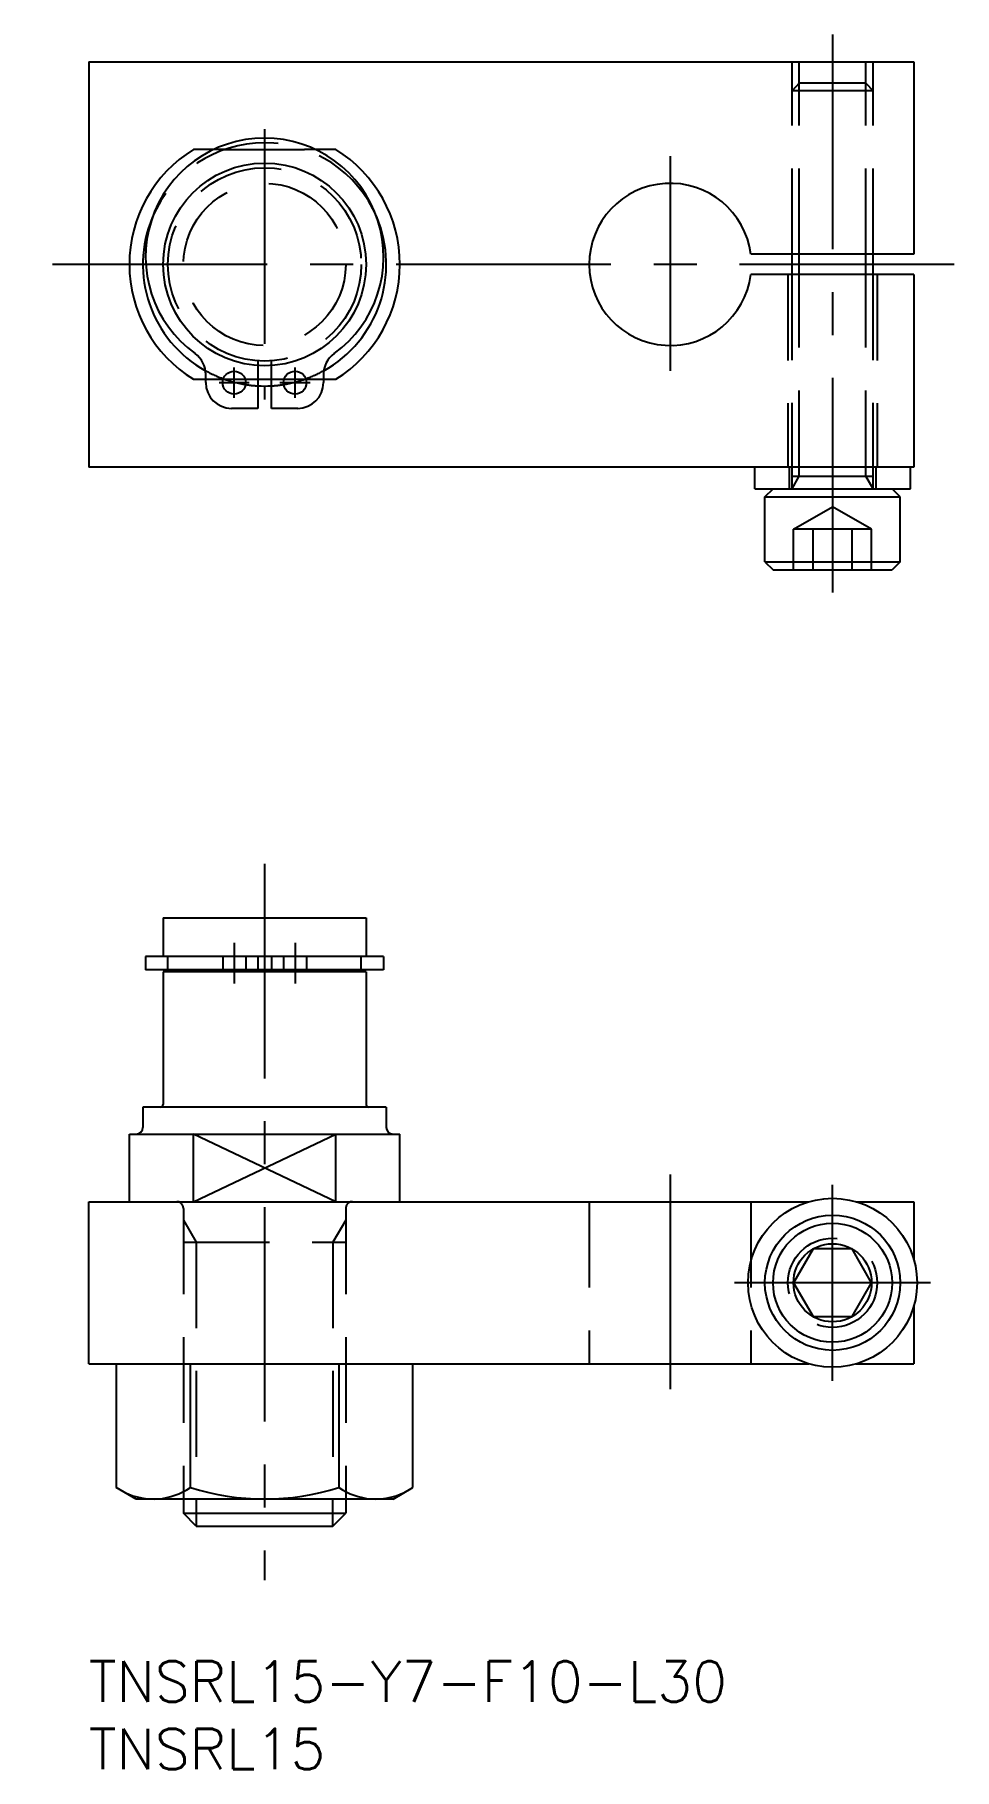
# Model space of a CAD drawing. Extents: x -4 to 64, y -8 to 120.
import ezdxf

# ---------------------------------------------------------------- set-up
doc = ezdxf.new("R2010")
doc.units = 0
doc.header["$LTSCALE"] = 0.5
doc.linetypes.add('CENTER', pattern=[50.8, 31.75, -6.35, 6.35, -6.35])
doc.linetypes.add('DASHED', pattern=[19.05, 12.7, -6.35])
for name, color, linetype in [('MSM_CENTER', 1, 'CENTER'), ('MSM_CONTINUOUS', 7, 'CONTINUOUS'), ('MSM_DASHED', 4, 'DASHED'), ('MSM_NARROW', 5, 'CONTINUOUS'), ('MSM_PART_NUMBER', 7, 'CONTINUOUS')]:
    doc.layers.add(name, color=color, linetype=linetype)
doc.styles.get("Standard").update_dxf_attribs({"font": 'txt.shx', "height": 3, "bigfont": 'bigfont.shx'})

# ---------------------------------------------------------------- blocks, each defined once
blk = doc.blocks.new('*U11')
at = {"layer": 'MSM_PART_NUMBER'}
blk.add_text('TNSRL15-Y7-F10-L30', height=3, dxfattribs=at).set_placement((0, -3))
blk = doc.blocks.new('*U12')
at = {"layer": 'MSM_PART_NUMBER'}
blk.add_text('TNSRL15', height=3, dxfattribs=at).set_placement((0, -8))

msp = doc.modelspace()

# ---------------------------------------------------------------- linework, layer by layer
at = {"layer": 'MSM_CENTER'}
for p, q in [((55, 120.35), (55, 78.75)), ((13, 113.35), (13, 93.35)), ((43, 111.35), (43, 95.35)), ((64, 103.35), (-4, 103.35)), ((10.75, 93.48), (10.75, 95.71)), ((15.25, 93.48), (15.25, 95.71)), ((9.63, 94.6), (11.87, 94.6)), ((14.13, 94.6), (16.37, 94.6)), ((13, 59), (13, 6)), ((10.75, 53.15), (10.75, 50.15)), ((15.25, 53.15), (15.25, 50.15)), ((43, 36), (43, 18)), ((55, 20.75), (55, 35.25)), ((62.25, 28), (47.75, 28))]:
    msp.add_line(p, q, dxfattribs=at)
at = {"layer": 'MSM_CONTINUOUS'}
for p, q in [((0, 118.35), (0, 88.35)), ((0, 118.35), (61, 118.35)), ((61, 118.35), (61, 104.1)), ((10.04, 111.85), (7.73, 111.85)), ((18.27, 111.85), (15.96, 111.85)), ((61, 104.1), (48.95, 104.1)), ((52, 102.6), (52, 104.1)), ((58, 102.6), (58, 104.1)), ((61, 102.6), (48.95, 102.6)), ((61, 102.6), (61, 88.35)), ((8.65, 94.6), (8.65, 95.21)), ((12.5, 96.21), (12.5, 92.7)), ((13.5, 92.7), (13.5, 96.21)), ((17.35, 95.21), (17.35, 94.6)), ((7.73, 94.85), (10.04, 94.85)), ((15.96, 94.85), (18.27, 94.85)), ((12.5, 92.7), (10.55, 92.7)), ((15.45, 92.7), (13.5, 92.7)), ((61, 88.35), (0, 88.35)), ((49.25, 86.75), (49.25, 88.35)), ((60.75, 86.75), (60.75, 88.35)), ((49.25, 86.75), (60.75, 86.75)), ((50, 86.15), (50.6, 86.75)), ((50, 86.15), (60, 86.15)), ((50, 81.35), (50, 86.15)), ((60, 86.15), (59.4, 86.75)), ((60, 81.35), (60, 86.15)), ((50, 81.35), (60, 81.35)), ((50, 81.35), (50.6, 80.75)), ((60, 81.35), (59.4, 80.75)), ((50.6, 80.75), (59.4, 80.75)), ((5.5, 55), (5.5, 52.15)), ((5.5, 55), (20.5, 55)), ((20.5, 55), (20.5, 52.15)), ((4.2, 52.15), (4.2, 51.15)), ((21.8, 52.15), (4.2, 52.15)), ((12.5, 52.15), (12.5, 51.15)), ((13.5, 52.15), (13.5, 51.15)), ((21.8, 52.15), (21.8, 51.15)), ((21.8, 51.15), (4.2, 51.15)), ((5.5, 51), (5.5, 41.2)), ((20.5, 51), (5.5, 51)), ((5.85, 51.15), (5.85, 51)), ((20.15, 51.15), (20.15, 51)), ((20.5, 51), (20.5, 41.2)), ((22, 41), (4, 41)), ((4, 41), (4, 39.5)), ((22, 41), (22, 39.5)), ((3, 39), (23, 39)), ((3, 34), (3, 39)), ((7.73, 34), (7.73, 39)), ((18.27, 34), (18.27, 39)), ((23, 34), (23, 39)), ((0, 22), (0, 34)), ((0, 34), (53.25, 34)), ((56.75, 34), (61, 34)), ((61, 34), (61, 29.75)), ((53.56, 30.5), (52.11, 28)), ((56.44, 30.5), (53.56, 30.5)), ((57.89, 28), (56.44, 30.5)), ((52.11, 28), (53.56, 25.5)), ((56.44, 25.5), (57.89, 28)), ((61, 26.25), (61, 22)), ((53.56, 25.5), (56.44, 25.5)), ((0, 22), (53.25, 22)), ((2.03, 22), (2.03, 12.85)), ((7.52, 12.85), (7.52, 22)), ((18.48, 22), (18.48, 12.85)), ((23.97, 12.85), (23.97, 22)), ((56.75, 22), (61, 22)), ((3.5, 12), (2.03, 12.85)), ((22.5, 12), (23.97, 12.85)), ((22.5, 12), (3.5, 12)), ((7, 12), (7, 10.95)), ((19, 12), (19, 10.95)), ((7, 10.95), (19, 10.95)), ((7.95, 10), (7, 10.95)), ((18.05, 10), (19, 10.95)), ((7.95, 10), (18.05, 10))]:
    msp.add_line(p, q, dxfattribs=at)
for centre, radius in [((13, 103.35), 7.5), ((10.75, 94.6), 0.85), ((15.25, 94.6), 0.85), ((55, 28), 6.25), ((55, 28), 5), ((55, 28), 4.4), ((55, 28), 2.89)]:
    msp.add_circle(centre, radius, dxfattribs=at)
for centre, radius, start, end in [((13, 103.35), 10, 121.7883, 238.2117), ((13, 103.9), 8.8, 305.7403, 234.2597), ((13, 103.35), 10, 301.7883, 58.2117), ((43, 103.35), 6, 7.1808, 352.8192), ((13, 103.35), 9, 157.0361, 240.9601), ((13, 103.35), 9, 299.0399, 22.9639), ((6.75, 95.21), 1.9, 0, 54.2597), ((19.25, 95.21), 1.9, 125.7403, 180), ((10.55, 94.6), 1.9, 180, 270), ((13, 103.35), 9, 250.1808, 260.9776), ((13, 103.35), 9, 266.8153, 273.1847), ((13, 103.35), 9, 279.0224, 289.8192), ((15.45, 94.6), 1.9, 270, 0), ((5.3, 41.2), 0.2, 270, 0), ((20.7, 41.2), 0.2, 180, 270), ((3.5, 39.5), 0.5, 270, 0), ((22.5, 39.5), 0.5, 180, 270), ((4.77, 16.86), 4.86, 244.3842, 304.3842), ((13, 30.15), 18.15, 252.412, 287.588), ((21.23, 16.86), 4.86, 235.6158, 295.6158)]:
    msp.add_arc(centre, radius, start, end, dxfattribs=at)
at = {"layer": 'MSM_DASHED'}
for p, q in [((52, 104.1), (52, 118.35)), ((52.54, 104.1), (52.54, 118.35)), ((57.46, 104.1), (57.46, 118.35)), ((58, 104.1), (58, 118.35)), ((52.54, 116.75), (52, 116.2)), ((58, 116.2), (52, 116.2)), ((57.46, 116.75), (52.54, 116.75)), ((57.46, 116.75), (58, 116.2)), ((10.04, 111.85), (15.96, 111.85)), ((51.7, 102.6), (51.7, 88.35)), ((52, 86.75), (52, 102.6)), ((52.54, 87.68), (52.54, 102.6)), ((57.46, 87.68), (57.46, 102.6)), ((58, 86.75), (58, 102.6)), ((58.3, 102.6), (58.3, 88.35)), ((10.04, 94.85), (15.96, 94.85)), ((51.8, 88.35), (51.8, 86.75)), ((52, 86.75), (52.54, 87.68)), ((52, 87.68), (58, 87.68)), ((58, 86.75), (57.46, 87.68)), ((58.2, 88.35), (58.2, 86.75)), ((52.11, 83.75), (55, 85.41)), ((57.89, 83.75), (55, 85.41)), ((52.11, 80.75), (52.11, 83.75)), ((57.89, 83.75), (52.11, 83.75)), ((53.56, 80.75), (53.56, 83.75)), ((56.44, 80.75), (56.44, 83.75)), ((57.89, 80.75), (57.89, 83.75)), ((5.85, 51.15), (5.85, 52.15)), ((9.9, 52.15), (9.9, 51.15)), ((11.6, 52.15), (11.6, 51.15)), ((14.4, 52.15), (14.4, 51.15)), ((16.1, 52.15), (16.1, 51.15)), ((20.15, 51.15), (20.15, 52.15)), ((7, 33.5), (7, 12)), ((19, 33.5), (19, 12)), ((37, 34), (37, 22)), ((48.95, 34), (48.95, 22)), ((7, 32.64), (7.95, 31)), ((19, 32.64), (18.05, 31)), ((7, 31), (19, 31)), ((7.95, 31), (7.95, 12)), ((18.05, 31), (18.05, 12))]:
    msp.add_line(p, q, dxfattribs=at)
for centre, radius in [((13, 103.35), 7.15), ((13, 103.35), 6), ((55, 28), 3.3)]:
    msp.add_circle(centre, radius, dxfattribs=at)
for centre, radius, start, end in [((13, 103.35), 9, 22.9639, 157.0361), ((13, 103.35), 9, 240.9601, 250.1808), ((13, 103.35), 9, 289.8192, 299.0399), ((13, 103.35), 9, 260.9776, 266.8153), ((13, 103.35), 9, 273.1847, 279.0224), ((6.5, 33.5), 0.5, 0, 90), ((19.5, 33.5), 0.5, 90, 180)]:
    msp.add_arc(centre, radius, start, end, dxfattribs=at)
at = {"layer": 'MSM_NARROW'}
for p, q in [((52.54, 102.6), (52.54, 104.1)), ((57.46, 102.6), (57.46, 104.1)), ((7.73, 34), (18.27, 39)), ((18.27, 34), (7.73, 39)), ((7.95, 12), (7.95, 10)), ((18.05, 10), (18.05, 12))]:
    msp.add_line(p, q, dxfattribs=at)

# ---------------------------------------------------------------- block references
at = {"layer": 'MSM_CONTINUOUS'}
for name in ['*U11', '*U12']:
    msp.add_blockref(name, (0, 0), dxfattribs=at)

doc.saveas('drawing.dxf')
